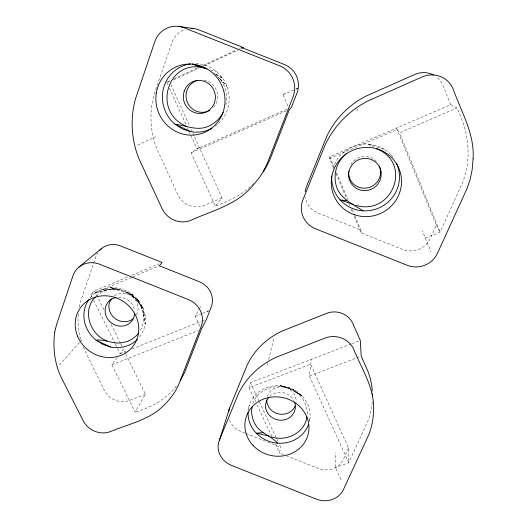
<?xml version="1.0" encoding="UTF-8"?>
<svg xmlns="http://www.w3.org/2000/svg" width="527" height="527" viewBox="0 0 527 527"><rect width="100%" height="100%" fill="white"/><g stroke="black" fill="none" stroke-linecap="round" stroke-linejoin="round"><path stroke-width="0.4" stroke-dasharray="2.63 1.98" d="M132.896 296.036L139.168 301.319L126.585 292.05L133.456 295.337L110.492 287.782C122.626 289.099 135.406 294.534 140.828 306.134C144.556 314 144.741 324 139.662 331.325M340.989 479.682L335.429 467.489L335.719 452.706M372.174 401.864L371.937 405.678L370.316 414.15L367.767 421.376L348.769 462.752L335.429 467.489M309.593 421.936L310.041 417.041M78.299 313.993C77.528 322.669 78.385 331.529 80.69 339.928M351.226 343.933L311.154 359.48L309.408 376.041L348.769 462.752L348.578 448.095L310.66 364.216L249.027 387.714L255.635 401.831M333.393 167.52L329.559 158.502L329.783 156.763L450.664 104.761L456.942 107.976C468.766 131.144 472.245 159.2 462.139 183.6L440.078 232.15L425.355 238.033L422.232 230.859M283.407 454.603L279.639 453.108L280.575 447.212L279.191 444.248M267.347 365.119L267.914 362.767M268.671 359.625L273.79 338.439M79.195 307.116L80.559 301.549L95.993 256.471A19.901 18.61 40.2 0 1 98.193 252.117M247.947 410.474L249.409 404.967M249.027 387.714L250.43 382.694L311.154 359.48M225.859 104.866C228.007 95.203 225.24 84.261 218.283 77.113L226.992 86.461L219.719 78.503M396.528 128.226L436.382 225.167L430.46 238.27A21.324 20.481 -16.4 0 1 402.556 249.416L361.16 232.941L354.137 216.399M348.578 448.095L343.439 459.346A19.565 17.813 9.1 0 1 318.058 468.398L287.175 456.105M252.749 403.82C258.671 386.377 280.911 382.523 295.799 390.738A31.146 28.702 13.7 0 1 309.56 420.777M199.99 326.391L195.194 316.259L199.437 308.644M199.825 307.946L200.596 306.562M117.205 357.649L111.869 364.882L135.162 412.134L145.432 394.308L125.94 354.388M117.574 348.584L120.11 353.703L123.41 349.21L125.578 353.65M199.338 147.329L191.215 152.79L215.227 206.162L221.992 197.941L192.908 133.16M59.294 365.04L79.524 342.609M80.071 342.003L82.805 338.973M176.473 386.008C166.189 399.321 151.012 407.371 135.162 412.134M96.428 296.095C102.337 290.094 111.454 288.447 119.543 289.731M92.212 297.419L90.763 294.501L94.55 290.832L127.956 276.827M269.626 396.475L271.076 395.112A15.019 13.88 13.6 0 1 293.855 400.52M253.467 183.449C243.164 194.601 229.186 200.906 215.227 206.162M287.788 105.835L283.039 94.755L285.397 93.009M167.474 81.869L169.701 80.842M174.154 78.786L197.915 67.799M203.119 65.401L236.531 49.953M239.502 48.583L241.728 47.549M173.297 79.972L198.653 68.26M203.87 65.849L238.171 49.999M137.494 145.189L155.735 136.756M283.039 94.755L293.987 89.867M286.984 109.194L197.019 148.891L189.536 132.409M191.215 152.79L286.365 110.854M329.559 158.502L397.404 129.517L399.585 132.771L456.942 107.976M221.992 197.941L204.45 205.352A20.527 19.848 47.2 0 1 177.81 194.595L157.026 149.167C150.096 131.888 149.022 112.172 154.194 94.267L171.954 42.509A21.864 20.889 77.1 0 1 184.905 29.433M131.757 275.232L159.088 263.77M90.763 294.501L132.198 277.143M132.949 276.827L159.319 265.786M195.194 316.259L201.841 313.578M202.579 313.282L207.006 311.497M120.11 353.703L126.177 351.278M132.237 348.848L201.209 321.272M201.973 320.969L205.003 319.757M111.869 364.882L198.317 330.495M351.983 343.637L358.788 340.995M309.408 376.041L360.435 356.43M145.432 394.308L129.319 400.48A19.104 17.431 29.6 0 1 104.405 390.428L82.844 346.423M105.242 290.627L95.716 292.801L108.746 289.936M167.441 82.087L169.569 81.698M112.258 289.251L102.686 289.31L115.9 289.494M289.554 388.59L302.037 395.856C295.482 391.12 288.229 387.536 280.344 385.672L288.394 387.266L295.799 390.738L280.344 385.672A31.146 28.702 13.7 0 0 248.25 410.092M117.699 289.494L110.492 287.782L124.833 291.352L133.456 295.337M210.714 70.012L216.775 71.712M280.344 385.672L287.814 387.898M390.711 154.582A34.018 33.326 -24.3 0 0 384.565 149.418L367.8 144.016A34.018 33.326 -24.3 0 0 333.677 166.637M361.16 232.941L360.883 230.062L317.965 212.987A20.718 20.428 -5 0 1 305.252 197.006M245.22 433.141L240.707 431.349A19.196 17.654 16.9 0 1 229.245 419.42M245.971 433.444L267.037 441.824M267.788 442.127L280.575 447.212M384.565 149.418L376.561 145.61L367.8 144.016L373.571 146.974M295.43 391.811L302.037 395.856L294.468 391.027M215.517 73.938L222.822 78.418L213.922 72.871L214.41 73.352M131.822 295.357L139.168 301.319L131.355 294.929M295.97 392.108C303.124 397.266 307.577 405.83 307.287 414.67M215.563 74.103L217.743 76.507M135.465 298.73L143.173 308.427L138.028 301.418M137.152 300.495L143.173 308.427L136.816 299.975M436.382 225.167L440.078 232.15L399.585 132.771M93.661 300.344L115.038 343.466M115.4 344.197L117.211 347.853M94.55 290.832L103.931 309.804M111.144 324.401L120.525 343.373M120.887 344.105L122.692 347.754M250.43 382.694L259.093 401.238M259.436 401.976L276.418 438.312M276.767 439.057L277.801 441.283M257.024 404.808L271.642 436.013M275.469 444.189L279.639 453.108M170.919 84.682L189.529 125.703M191.222 129.431L192.572 132.409M166.73 82.219L168.093 85.209M169.45 88.207L186.13 124.919M187.493 127.916L188.172 129.411M141.019 306.714L145.215 316.154L141.638 307.801M329.783 156.763L333.953 166.585M336.516 172.632L348.057 199.838M352.227 209.66L354.467 214.95M354.79 215.708L360.883 230.062M335.943 173.541L346.799 199.107M349.032 204.371L349.671 205.873M350.942 208.883L352.543 212.638M425.355 238.033L431.073 251.978M450.664 104.761L443.062 85.644A22.239 21.357 -47.1 0 0 436.323 76.79M357.306 109.017L357.675 110.598M143.16 313.572L145.149 323.973L143.469 314.757M114.418 295.713A14.954 13.9 35.1 0 1 132.857 297.162A14.954 13.9 35.1 0 1 136.401 315.008M118.489 297.228A15.197 14.104 35 0 1 134.457 309.922M90.064 297.992A31.521 29.176 34.8 0 1 133.377 295.272A31.521 29.176 34.8 0 1 138.937 337.767M267.261 396.508A14.776 13.682 13.5 0 1 283.875 387.088A14.776 13.682 13.5 0 1 296.161 401.91M350.679 164.661A16.093 15.784 -26.3 0 1 373.834 159.273M374.401 159.674A16.093 15.784 -26.3 0 1 376.462 161.532M332.945 168.903A34.018 33.326 -24.3 0 1 333.413 167.388M391.251 155.169A34.018 33.326 -24.3 0 1 394.163 158.989M203.916 80.064A16.297 15.738 70.7 0 1 216.716 90.934A16.297 15.738 70.7 0 1 213.442 107.403M196.011 63.569A34.459 33.234 69.6 0 1 227.585 88.233A34.459 33.234 69.6 0 1 215.273 126.19"/><path stroke-width="0.79" d="M134.695 313.71L133.924 317.353L132.198 320.607L129.635 323.249A15.197 14.104 35 0 1 105.334 313.578L105.064 309.81L105.802 306.161L107.501 302.887A15.197 14.104 35 0 1 116.19 297.459M252.143 407.134C250.674 412.7 252.38 418.53 254.739 423.589C259.62 433.108 270.806 435.526 277.604 443.167M306.918 416.916C304.764 433.168 285.746 442.034 271.003 436.791M219.39 440.216L238.29 394.025C246.056 377.602 260.239 364.401 276.761 357.01L325.027 338.09A21.831 20.487 6.8 0 1 353.775 349.368C361.548 368.814 374.368 387.523 373.584 409.308C373.379 418.069 372.115 426.863 368.656 434.966L343.439 489.583A21.014 18.946 9.5 0 1 316.193 499.102L231.531 465.413A20.922 19.031 17.1 0 1 219.39 440.216L229.627 408.036L247.097 365.218C254.238 350.066 267.229 337.82 282.426 330.923L326.615 313.361A19.96 18.886 6 0 1 352.899 323.67L360.297 340.409L361.199 356.14L367.872 371.179L370.415 378.649L371.996 387.299L372.207 391.139M263.19 171.71L267.163 163.607L293.071 96.797A23.755 23.234 88.6 0 0 279.883 65.895L184.219 27.819A24.071 22.924 75.2 0 0 154.767 41.758L135.564 98.628C129.998 118.272 131.302 139.872 138.976 158.772L161.96 208.435A22.503 21.64 45.2 0 0 191.143 220.214C211.551 210.886 234.956 205.339 250.575 188.08C258.414 179.523 265.272 169.938 270.041 159.325L289.369 109.524L291.477 107.205L296.905 93.233A21.963 21.475 -89 0 0 284.751 64.669L241.728 47.549L243.395 47.588L241.9 48.28M268.375 397.654L266.504 400.79L265.588 404.288A15.019 13.88 13.6 0 0 275.015 419.07A15.019 13.88 13.6 0 0 292.472 414.986L294.369 411.877L295.324 408.379L295.258 404.736A15.019 13.88 13.6 0 0 294.474 401.877M223.217 112.337C219.996 118.97 214.127 123.898 207.374 126.711C196.578 130.959 185.695 125.571 174.951 124.174A34.459 33.234 69.6 0 1 163.482 88.384A34.459 33.234 69.6 0 1 190.431 63.879M180.445 380.349L184.681 372.345L201.36 329.283L206.518 319.151L211.222 307.017A20.079 18.985 29.2 0 0 199.377 281.728L159.319 265.786L162.125 262.492L120.571 245.957A19.901 18.61 40.2 0 0 99.722 250.22M138.864 332.814C134.984 337.735 129.352 341.628 122.995 342.431C113.898 344.921 105.262 338.92 96.039 340.152A31.521 29.176 34.8 0 1 89.135 299.198M95.407 297.03C81.613 310.324 89.946 335.02 107.159 340.962M78.971 267.044L101.507 248.546M346.344 153.706C338.103 160.274 333.663 171.367 335.468 181.808C337.063 197.039 351.7 203.738 363.169 210.813M296.181 88.885L297.636 88.233M207.006 311.497L208.481 310.904M262.973 432.667L256.274 433.181L269.29 436.112M192.757 63.958L206.927 68.951C168.653 55.151 150.432 111.586 186.446 126.302M346.878 200.741L340.139 199.891L353.683 204.535M178.304 26.35L193.442 28.517M355.527 205.273C392.207 216.551 413.148 163.166 376.522 148.654M190.616 131.631L182.335 128.944L174.951 124.174L190.616 131.631A34.459 33.234 69.6 0 0 211.94 128.278M110.63 347.023L102.943 344.48L96.039 340.152L110.63 347.023A31.521 29.176 34.8 0 0 137.389 339.441M243.395 47.588L198.817 29.855A21.864 20.889 77.1 0 0 191.084 28.399M192.73 64.024L199.226 67.021M372.339 393.445L372.51 396.521M133.087 318.835A14.954 13.9 35.1 0 1 113.865 317.504A14.954 13.9 35.1 0 1 111.322 298.789M295.153 406.073A14.776 13.682 13.5 0 1 278.691 413.958A14.776 13.682 13.5 0 1 266.754 400.046M308.552 424.4A31.146 28.702 13.7 0 1 273.658 442.621A31.146 28.702 13.7 0 1 248.072 412.325M228.599 411.745A19.196 17.654 16.9 0 1 229.627 408.036M379.433 166.163A16.093 15.784 -26.3 0 1 366.963 187.974A16.093 15.784 -26.3 0 1 348.604 171.229M396.482 163.172A34.018 33.326 -24.3 0 1 371.759 210.207A34.018 33.326 -24.3 0 1 331.753 175.965M305.186 191.683A20.718 20.428 -5 0 1 306.51 186.512L326.608 136.73C334.658 119.326 348.881 104.754 365.995 96.131L414.663 74.518A22.239 21.357 -47.1 0 1 433.609 75.058M209.917 110.248A16.297 15.738 70.7 0 1 187.296 102.093A16.297 15.738 70.7 0 1 197.744 80.341M381.14 172.283L381.107 176.492L379.967 180.563L377.806 184.219A16.377 16.054 -25.5 0 1 348.769 172.665L349.869 168.587L351.99 164.911L355.007 161.881A16.377 16.054 -25.5 0 1 381.14 172.283M473.101 158.792L472.133 169.859L469.998 180.129L466.856 188.916L437.423 253.355A23.036 22.035 -14.6 0 1 407.252 265.285L315.495 228.771A22.727 22.338 -0.5 0 1 302.913 199.825L324.935 145.34C333.795 126.223 349.447 110.248 368.261 100.795L421.929 77.028A24.512 23.504 -45.5 0 1 453.233 89.294C461.309 111.889 474.755 133.917 473.101 158.792M54.709 332.267C52.753 347.326 54.531 363.05 60.948 376.897L83.147 420.698A20.816 18.761 29.3 0 0 110.275 431.639C128.7 423.939 149.852 419.947 164.233 404.98C170.247 398.873 175.563 392.002 178.917 384.058L201.13 326.628A21.614 20.29 28.8 0 0 188.317 299.52L99.748 264.277A21.759 20.158 39.4 0 0 73.016 275.641L56.554 324.52L54.709 332.267M184.226 90.993L183.337 95.183L183.534 99.484A16.587 16.008 70.2 0 0 209.621 109.866L212.467 106.777L214.423 103.009L215.359 98.826A16.587 16.008 70.2 0 0 204.858 81.533A16.587 16.008 70.2 0 0 186.15 87.199L184.226 90.993M77.548 336.114A32.588 30.039 34.6 0 0 132.093 347.405A32.588 30.039 34.6 0 0 111.322 296.477A32.588 30.039 34.6 0 0 77.548 336.114M253.098 445.499A32.18 29.538 13.8 0 0 307.393 436.857A32.18 29.538 13.8 0 0 270.298 397.266A32.18 29.538 13.8 0 0 253.098 445.499M354.711 214.818A35.237 34.499 -22.6 0 0 400.928 175.155A35.237 34.499 -22.6 0 0 343.551 156.058A35.237 34.499 -22.6 0 0 354.711 214.818M156.288 93.088A35.711 34.4 68.6 0 0 202.77 133.107A35.711 34.4 68.6 0 0 212.229 72.588A35.711 34.4 68.6 0 0 156.288 93.088"/></g></svg>
